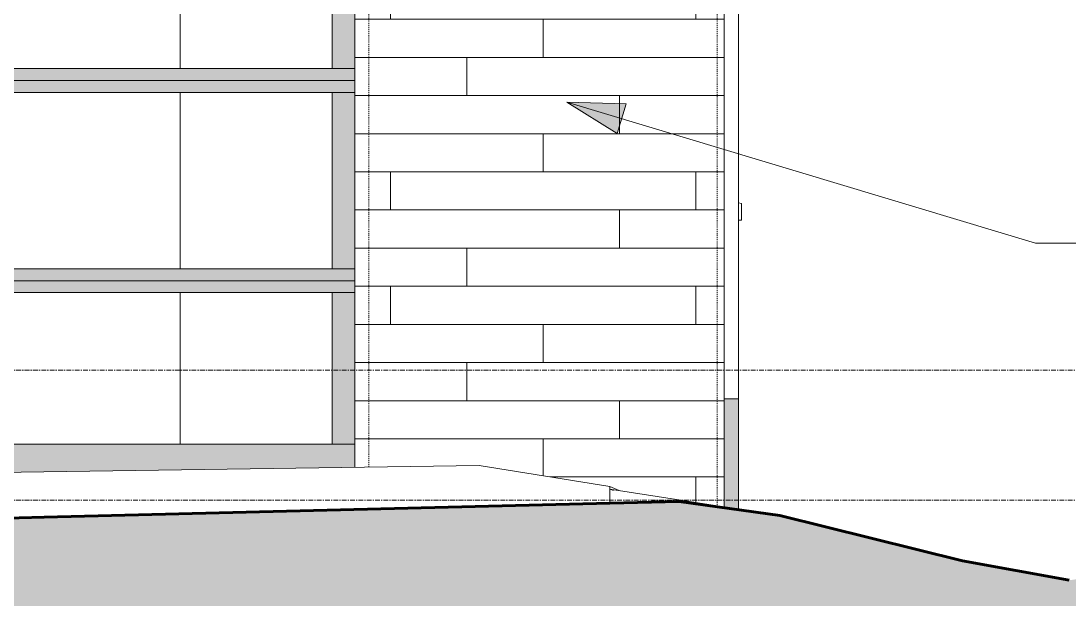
# Model space of a CAD drawing. Header units: inches. Extents: x -9021 to -6963, y -226 to 478.
# Drawn here: x -7189.9 to -7080, y 8 to 68.6 of the extents above; entities that cross this region are included whole.
import ezdxf

# ---------------------------------------------------------------- set-up
doc = ezdxf.new("R2010")
doc.units = ezdxf.units.IN
doc.header["$MEASUREMENT"] = 0
doc.linetypes.add('Dash 1_16_', pattern=[0.12499999999999999, 0.06249999999999999, -0.06249999999999999])
doc.linetypes.add('Grid Line 1_2_', pattern=[0.8749999999999999, 0.4999999999999999, -0.125, 0.125, -0.125])
for name, color, linetype, lineweight in [('A-DETL-1', 90, 'Dash 1_16_', 9), ('A-DOOR', 31, 'Continuous', 18), ('A-DOOR-1', 31, 'Continuous', 9), ('A-FLOR-LEVL-1', 51, 'Grid Line 1_2_', 9), ('A-GLAZ', 151, 'Continuous', 18), ('A-GLAZ-1', 151, 'Continuous', 9), ('A-WALL', 113, 'Continuous', 18), ('A-WALL-PATT-1', 111, 'Continuous', 9), ('C-TOPO', 7, 'Continuous', 9), ('C-TOPO-1', 7, 'Continuous', 60), ('G-ANNO-TEXT', 231, 'Continuous', 9), ('I-WALL', 2, 'Continuous', 18), ('S-FNDN', 32, 'Continuous', 18)]:
    doc.layers.add(name, color=color, linetype=linetype, lineweight=lineweight)

# ---------------------------------------------------------------- blocks, each defined once
blk = doc.blocks.new('Door-Sectional_Model3552_Comcl_Amarr - GARAGE-1873520-BUILDING ELEVATION - SOUTH _STREET_')
at = {"layer": 'A-DOOR'}
h = blk.add_hatch(color=256, dxfattribs=at)
h.paths.add_polyline_path([(8782.253379426043, 83.38232421875011), (8837.819381505433, 83.38232421875011), (8837.819381505433, 84.63232421875153), (8731.319381505433, 84.63232421875153), (8731.319381505433, 83.38232421875011), (8733.694381505442, 83.38232421875011)], flags=0)
h.paths.add_polyline_path([(8837.819381505433, 100.5073242187527), (8837.819381505433, 104.3823242187527), (8731.319381505433, 104.3823242187527), (8731.319381505433, 100.5073242187527), (8835.444381505444, 100.5073242187527)], flags=0)
h = blk.add_hatch(color=256, dxfattribs=at)
h.paths.add_polyline_path([(8733.647903653342, 84.63232421875153), (8733.647903653342, 100.5073242187527), (8731.319381505433, 100.5073242187527), (8731.319381505433, 84.63232421875153)], flags=0)
h.paths.add_polyline_path([(8837.819381505433, 84.63232421875153), (8837.819381505433, 100.5073242187527), (8835.444381505444, 100.5073242187527), (8835.444381505444, 84.63232421882086)], flags=0)
h = blk.add_hatch(color=256, dxfattribs=at)
h.paths.add_polyline_path([(8733.694381505444, 24.25732421875393), (8733.694381505444, 40.13232421875151), (8733.647903653344, 40.13232421875151), (8733.647903653344, 24.25732421875393)], flags=0)
h.paths.add_polyline_path([(8733.647903653344, 42.63232421875452), (8733.694381505444, 42.63232421875452), (8733.694381505444, 61.13232421875458), (8733.647903653344, 61.13232421875458)], flags=0)
h.paths.add_polyline_path([(8733.647903653344, 63.63232421875861), (8733.694381505444, 63.63232421875861), (8733.694381505444, 82.1323242187579), (8733.647903653344, 82.1323242187579), (8733.647903653344, 66.77742126569652)], flags=0)
h.paths.add_polyline_path([(8733.694381505444, 84.63232421875153), (8733.694381505444, 100.5073242187527), (8733.647903653344, 100.5073242187527), (8733.647903653344, 84.63232421875153)], flags=0)
for points in [[(8785.819381505427, 84.63232421875153), (8785.819381505427, 100.5073242187527), (8783.31938150543, 100.5073242187527), (8783.31938150543, 84.63232421875153)], [(8785.819381505427, 63.63232421875614), (8785.819381505427, 82.1323242187562), (8783.31938150543, 82.1323242187562), (8783.31938150543, 63.63232421875614)], [(8783.31938150543, 42.63232421875452), (8785.819381505427, 42.63232421875452), (8785.819381505427, 61.13232421875458), (8783.31938150543, 61.13232421875458), (8783.31938150543, 47.94267126569656)], [(8783.31938150543, 24.25732421875154), (8785.819381505427, 24.25732421875154), (8785.819381505427, 40.13232421875151), (8783.31938150543, 40.13232421875151), (8783.31938150543, 29.10792126569652)]]:
    blk.add_hatch(color=256, dxfattribs=at).paths.add_polyline_path(points, flags=0)
h = blk.add_hatch(color=256, dxfattribs=at)
h.paths.add_polyline_path([(8782.253379426043, 62.38232421875472), (8837.819381505433, 62.38232421875472), (8837.819381505433, 63.63232421875861), (8731.319381505433, 63.63232421875861), (8731.319381505433, 62.38232421875472), (8745.227379426044, 62.38232421875472)], flags=0)
h.paths.add_polyline_path([(8733.694381505442, 82.1323242187562), (8837.819381505433, 82.14384495608502), (8837.819381505433, 83.38232421875011), (8731.319381505433, 83.37080348142914), (8731.319381505433, 82.1323242187579)], flags=0)
h = blk.add_hatch(color=256, dxfattribs=at)
h.paths.add_polyline_path([(8837.819381505433, 63.63232421875861), (8837.819381505433, 82.1323242187579), (8835.444381505444, 82.1323242187579), (8835.444381505444, 63.63232421875861)], flags=0)
h.paths.add_polyline_path([(8733.647903653342, 63.63232421875861), (8733.647903653342, 82.1323242187579), (8731.319381505433, 82.1323242187579), (8731.319381505433, 63.63232421875861)], flags=0)
h = blk.add_hatch(color=256, dxfattribs=at)
h.paths.add_polyline_path([(8782.253379426043, 41.38232421875301), (8837.819381505433, 41.38232421875301), (8837.819381505433, 42.63232421875452), (8731.319381505433, 42.63232421875452), (8731.319381505433, 41.38232421875301), (8772.996879426044, 41.38232421875301)], flags=0)
h.paths.add_polyline_path([(8745.227379426044, 61.13232421875458), (8837.819381505433, 61.1438449560834), (8837.819381505433, 62.38232421875472), (8731.319381505433, 62.37080348142743), (8731.319381505433, 61.13232421875458), (8733.694381505442, 61.13232421875458)], flags=0)
h = blk.add_hatch(color=256, dxfattribs=at)
h.paths.add_polyline_path([(8731.319381505433, 42.63232421875452), (8733.647903653342, 42.63232421875452), (8733.647903653342, 61.13232421875458), (8731.319381505433, 61.13232421875458), (8731.319381505433, 55.57430201612675)], flags=0)
h.paths.add_polyline_path([(8837.819381505433, 42.63232421875452), (8837.819381505433, 61.13232421875458), (8835.444381505444, 61.13232421875458), (8835.444381505444, 42.63232421883484)], flags=0)
h = blk.add_hatch(color=256, dxfattribs=at)
h.paths.add_polyline_path([(8731.319381505433, 20.47347005208332), (8747.235050506893, 20.47347005208341), (8837.819381505433, 21.8078875165542), (8837.819381505433, 24.25732421875393), (8731.319381505433, 24.25732421875393), (8731.319381505433, 22.00000047683722)], flags=0)
h.paths.add_polyline_path([(8791.509879426045, 40.13232421875151), (8837.819381505433, 40.14384495608033), (8837.819381505433, 41.38232421875301), (8731.319381505433, 41.37080348142453), (8731.319381505433, 40.13232421875151), (8782.253379426043, 40.13232421875151)], flags=0)
h = blk.add_hatch(color=256, dxfattribs=at)
h.paths.add_polyline_path([(8837.819381505433, 24.25732421875393), (8837.819381505433, 40.13232421875151), (8835.444381505444, 40.13232421875151), (8835.444381505444, 24.25732421875393)], flags=0)
h.paths.add_polyline_path([(8733.647903653342, 24.25732421875393), (8733.647903653342, 40.13232421875151), (8731.319381505433, 40.13232421875151), (8731.319381505433, 24.25732421875393)], flags=0)
at = {"layer": 'A-DOOR-1'}
h = blk.add_hatch(dxfattribs=at)
h.set_pattern_fill('FP_27', color=256, style=0, pattern_type=2)
h.set_pattern_definition([(90, (8692.884, 83.382), (19.685, -1.205358612060782e-15), [24, 0, 0, 0])])
h.paths.add_polyline_path([(8783.31938150543, 84.63232421875153), (8783.31938150543, 100.5073242187527), (8733.694381505442, 100.5073242187527), (8733.694381505442, 84.63232421875153), (8782.253379426043, 84.63232421875153)], flags=0)
h.paths.add_polyline_path([(8835.444381505444, 84.63232421875153), (8835.444381505444, 100.5073242187527), (8785.819381505427, 100.5073242187527), (8785.819381505427, 84.63232421875153)], flags=0)
h = blk.add_hatch(dxfattribs=at)
h.set_pattern_fill('FP_28', color=256, style=0, pattern_type=2)
h.set_pattern_definition([(90, (8692.884, 62.382), (19.685, -1.205358612060782e-15), [24, 0, 0, 0])])
h.paths.add_polyline_path([(8835.444381505444, 63.63232421875614), (8835.444381505444, 82.1323242187562), (8785.819381505427, 82.1323242187562), (8785.819381505427, 63.63232421875614), (8819.279379426043, 63.63232421875614)], flags=0)
h.paths.add_polyline_path([(8745.227379426044, 63.63232421875614), (8783.31938150543, 63.63232421875614), (8783.31938150543, 82.1323242187562), (8733.694381505442, 82.1323242187562), (8733.694381505442, 63.63232421875614)], flags=0)
h = blk.add_hatch(dxfattribs=at)
h.set_pattern_fill('FP_29', color=256, style=0, pattern_type=2)
h.set_pattern_definition([(90, (8692.884, 41.382), (19.685, -1.205358612060782e-15), [24, 0, 0, 0])])
h.paths.add_polyline_path([(8791.509879426045, 42.63232421875452), (8835.444381505444, 42.63232421875452), (8835.444381505444, 61.13232421875458), (8785.819381505427, 61.13232421875458), (8785.819381505427, 42.63232421875452)], flags=0)
h.paths.add_polyline_path([(8745.227379426044, 42.63232421875452), (8783.31938150543, 42.63232421875452), (8783.31938150543, 61.13232421875458), (8733.694381505442, 61.13232421875458), (8733.694381505442, 42.63232421875452)], flags=0)
h = blk.add_hatch(dxfattribs=at)
h.set_pattern_fill('FP_30', color=256, style=0, pattern_type=2)
h.set_pattern_definition([(90, (8692.884, 20.382), (19.685, -1.205358612060782e-15), [24, 0, 0, 0])])
h.paths.add_polyline_path([(8805.248982916282, 24.25732421875154), (8835.444381505444, 24.25732421875154), (8835.444381505444, 40.13232421875151), (8785.819381505427, 40.13232421875151), (8785.819381505427, 24.25732421875154)], flags=0)
h.paths.add_polyline_path([(8761.544431078994, 24.25732421875154), (8783.31938150543, 24.25732421875154), (8783.31938150543, 40.13232421875151), (8733.694381505442, 40.13232421875151), (8733.694381505442, 24.25732421875154), (8745.227379426044, 24.25732421875154)], flags=0)
at = {"layer": 'A-DOOR'}
for p, q in [((8733.647903653342, 100.5073242187543), (8731.319381505427, 100.5073242187543)), ((8731.319381505427, 100.5073242187543), (8837.819381505427, 100.5073242187543)), ((8733.647903653342, 84.63232421875382), (8733.647903653342, 100.5073242187543)), ((8733.694381505442, 100.5073242187526), (8733.694381505442, 84.63232421875144)), ((8783.319381505427, 100.507324218755), (8785.819381505427, 100.507324218755)), ((8783.319381505427, 84.63232421875364), (8783.319381505427, 100.507324218755)), ((8785.819381505427, 84.63232421875364), (8785.819381505427, 100.507324218755)), ((8835.44438150543, 100.507324218754), (8835.44438150543, 84.63232421875382)), ((8837.819381505427, 100.507324218754), (8835.44438150543, 100.507324218754)), ((8731.319381505427, 84.63232421875382), (8733.647903653342, 84.63232421875382)), ((8837.819381505427, 84.63232421875382), (8731.319381505427, 84.63232421875382)), ((8785.819381505427, 84.63232421875364), (8783.319381505427, 84.63232421875364)), ((8835.44438150543, 84.63232421875382), (8837.819381505427, 84.63232421875382)), ((8731.319381505427, 83.38232421874996), (8837.819381505427, 83.38232421874996)), ((8837.819381505427, 83.38232421875624), (8731.319381505427, 83.38232421875624)), ((8733.647903653342, 82.13232421875777), (8731.319381505427, 82.13232421875777)), ((8731.319381505427, 82.13232421875777), (8837.819381505427, 82.13232421875777)), ((8733.647903653342, 63.63232421875848), (8733.647903653342, 82.13232421875777)), ((8733.694381505442, 82.13232421875608), (8733.694381505442, 63.63232421875608)), ((8783.319381505427, 82.13232421875847), (8785.819381505427, 82.13232421875847)), ((8783.319381505427, 63.6323242187583), (8783.319381505427, 82.13232421875847)), ((8785.819381505427, 63.6323242187583), (8785.819381505427, 82.13232421875847)), ((8835.44438150543, 82.13232421875739), (8835.44438150543, 63.63232421875848)), ((8837.819381505427, 82.13232421875739), (8835.44438150543, 82.13232421875739)), ((8731.319381505427, 63.63232421875848), (8733.647903653342, 63.63232421875848)), ((8837.819381505427, 63.63232421875847), (8731.319381505427, 63.63232421875847)), ((8785.819381505427, 63.6323242187583), (8783.319381505427, 63.6323242187583)), ((8835.44438150543, 63.63232421875848), (8837.819381505427, 63.63232421875848)), ((8731.319381505427, 62.38232421875461), (8837.819381505427, 62.38232421875461)), ((8837.819381505427, 62.38232421875461), (8731.319381505427, 62.38232421875461)), ((8733.647903653342, 61.13232421875614), (8731.319381505427, 61.13232421875614)), ((8731.319381505427, 61.13232421875614), (8837.819381505427, 61.13232421875614)), ((8733.647903653342, 42.63232421875684), (8733.647903653342, 61.13232421875614)), ((8733.694381505442, 61.13232421875445), (8733.694381505442, 42.63232421875445)), ((8783.319381505427, 61.13232421875684), (8785.819381505427, 61.13232421875684)), ((8783.319381505427, 42.63232421875666), (8783.319381505427, 61.13232421875684)), ((8785.819381505427, 42.63232421875666), (8785.819381505427, 61.13232421875684)), ((8835.44438150543, 61.13232421875575), (8835.44438150543, 42.63232421875684)), ((8837.819381505427, 61.13232421875575), (8835.44438150543, 61.13232421875575)), ((8731.319381505427, 42.63232421875684), (8733.647903653342, 42.63232421875684)), ((8837.819381505427, 42.63232421875684), (8731.319381505427, 42.63232421875684)), ((8785.819381505427, 42.63232421875666), (8783.319381505427, 42.63232421875666)), ((8835.44438150543, 42.63232421875684), (8837.819381505427, 42.63232421875684)), ((8731.319381505427, 41.38232421875297), (8837.819381505427, 41.38232421875297)), ((8837.819381505427, 41.38232421875161), (8731.319381505427, 41.38232421875161)), ((8733.647903653342, 40.13232421875314), (8731.319381505427, 40.13232421875314)), ((8731.319381505427, 40.13232421875314), (8837.819381505427, 40.13232421875314)), ((8733.647903653342, 24.25732421875384), (8733.647903653342, 40.13232421875314)), ((8733.694381505442, 40.13232421875145), (8733.694381505442, 24.25732421875145)), ((8783.319381505427, 40.13232421875383), (8785.819381505427, 40.13232421875383)), ((8783.319381505427, 24.25732421875366), (8783.319381505427, 40.13232421875383)), ((8785.819381505427, 24.25732421875366), (8785.819381505427, 40.13232421875383)), ((8835.44438150543, 40.13232421875274), (8835.44438150543, 24.25732421875384)), ((8837.819381505427, 40.13232421875274), (8835.44438150543, 40.13232421875274)), ((8731.319381505427, 24.25732421875383), (8733.647903653342, 24.25732421875383)), ((8837.819381505427, 24.25732421875384), (8731.319381505427, 24.25732421875384)), ((8785.819381505427, 24.25732421875366), (8783.319381505427, 24.25732421875366)), ((8835.44438150543, 24.25732421875383), (8837.819381505427, 24.25732421875383))]:
    blk.add_line(p, q, dxfattribs=at)
blk = doc.blocks.new('Window-Casement-Andersen-A_Series - 35-1_4_ x 35-1_4_-2097275-BUILDING ELEVATION - SOUTH _STREET_')
at = {"layer": 'A-GLAZ-1'}
for p, q in [((8878.381881505456, 49.50000000000108), (8878.069381505447, 49.55510218147425)), ((8878.381881505456, 47.74999999999979), (8878.381881505456, 49.50000000000108)), ((8878.069381505447, 47.74999999999979), (8878.381881505456, 47.74999999999979))]:
    blk.add_line(p, q, dxfattribs=at)

msp = doc.modelspace()

# ---------------------------------------------------------------- hatches: boundary and pattern name
at = {"layer": 'A-WALL'}
msp.add_hatch(color=256, dxfattribs=at).paths.add_polyline_path([(-7114.677509242087, 17.43744350435037), (-7114.677509242099, 28.99999999999656), (-7116.177509242105, 28.99999999999656), (-7116.177509242105, 17.67103339717996)], flags=0)
at = {"layer": 'A-WALL-PATT-1'}
h = msp.add_hatch(dxfattribs=at)
h.set_pattern_fill('FP_20', color=256, style=0, pattern_type=2)
h.set_pattern_definition([(0, (-7295.177890747549, 32.8), (0, 4), []), (90, (-7295.177890747549, 32.8), (-7.999999999999999, 8), [4, -28]), (90, (-7279.177890747549, 36.8), (-7.999999999999999, 8), [4, -28])])
h.paths.add_polyline_path([(-7116.177509242105, 17.67103339717996), (-7116.177509242105, 104.3823242187528), (-7154.927509242116, 104.3823242187528), (-7154.927509242116, 21.80788751655421), (-7141.886295044365, 22.00000047683724), (-7128.177509242105, 19.79340362548836), (-7127.213479009441, 19.38962739397394), (-7116.17755480999, 17.6710404933116)], flags=0)
at = {"layer": 'C-TOPO'}
for points in [[(-7128.177509242105, -196.9090787343035), (-7128.177509242105, 18.05146553621492), (-7231.202459668553, 15.48589791519941), (-7276.069620186558, 14.60081315650996), (-7279.08575793499, 15.13727735508613), (-7281.920903661578, 14.94792005831633), (-7324.309686831079, 15.70311335732648), (-7357.395918585747, 15.72209322075119), (-7368.927509242107, 15.2722362423147), (-7368.927509242107, -196.9090787343035), (-7153.86864071114, -196.9090787343035)], [(-7128.177509242105, -196.9090787343035), (-7062.389511321504, -196.9090787343035), (-7062.389511321504, 12), (-7065.505905946617, 11.99990982714036), (-7080.02857295483, 9.969771086430738), (-7091.186979521128, 12.00007979992321), (-7110.338759595121, 16.76178479432604), (-7120.895149969978, 18.23281369581923), (-7128.177509242105, 18.05146553621492), (-7128.177509242105, -121.5700787343035)]]:
    msp.add_hatch(color=256, dxfattribs=at).paths.add_polyline_path(points, flags=0)
at = {"layer": 'G-ANNO-TEXT'}
msp.add_hatch(color=256, dxfattribs=at).paths.add_polyline_path([(-7132.67702684406, 60.1070472763308), (-7127.394267415344, 56.83945848206714), (-7126.468228579579, 59.91861208573494)], flags=0)

# ---------------------------------------------------------------- linework, layer by layer
at = {"layer": 'A-DETL-1'}
for p, q in [((-7153.427509242116, 104.3823242187527), (-7153.427509242116, 21.82998434251335)), ((-7116.927509242107, 104.3823242187526), (-7116.927509242107, 17.78782834359331))]:
    msp.add_line(p, q, dxfattribs=at)
at = {"layer": 'A-FLOR-LEVL-1'}
for p, q in [((-7014.028920662904, 32), (-7703.149673060239, 32)), ((-7014.028920662904, 18.37499999999999), (-7703.149673060239, 18.37499999999999))]:
    msp.add_line(p, q, dxfattribs=at)
at = {"layer": 'A-WALL'}
msp.add_line((-7114.677509242088, 28.99999999999648), (-7114.677509242088, 17.43744350435028), dxfattribs=at)
at = {"layer": 'C-TOPO'}
for p, q in [((-7269.86017199749, 20.11478948593148), (-7141.886295044365, 22.00000047683724)), ((-7128.17755480999, 19.79340362548836), (-7141.886295044365, 22.00000047683724)), ((-7128.17755480999, 19.53975963592537), (-7128.17755480999, 19.79340362548836)), ((-7127.213479009441, 19.38962739397402), (-7128.17755480999, 19.79340362548836)), ((-7128.17755480999, 19.53975963592537), (-7128.17755480999, 19.79340362548836)), ((-7128.17755480999, 19.53975963592537), (-7128.17755480999, 18.05146553621492)), ((-7127.781812952833, 19.3794085564223), (-7128.17755480999, 19.53975963592537)), ((-7128.17755480999, 19.53975963592537), (-7110.33868762249, 16.76177358627328)), ((-7128.17755480999, 19.53975963592537), (-7128.17755480999, 18.05146553621492)), ((-7187.49786730999, 16.57424640655526), (-7128.17755480999, 18.05146408081063)), ((-7120.895084106865, 18.23281288146981), (-7128.17755480999, 18.05146408081063)), ((-7120.895084106865, 18.23281288146981), (-7110.33868762249, 16.76177358627328)), ((-7187.49786730999, 16.57424640655526), (-7231.202945434992, 15.48590326309212)), ((-7091.186588013115, 12), (-7110.33868762249, 16.76177358627328)), ((-7080.028873169365, 9.969765186309898), (-7091.186588013115, 12))]:
    msp.add_line(p, q, dxfattribs=at)
at = {"layer": 'C-TOPO-1'}
for p, q in [((-7187.497907831266, 16.57424576317807), (-7128.177509242107, 18.05146553621484)), ((-7128.177509242107, 18.05146553621485), (-7120.895149969983, 18.23281369581918)), ((-7120.895084106869, 18.23280451790409), (-7110.338558061934, 16.7617702241639)), ((-7231.202459668555, 15.48589791519935), (-7187.497907831266, 16.57424576317807)), ((-7110.338558061934, 16.7617702241639), (-7091.186658564839, 12)), ((-7091.186588013115, 11.99998716301797), (-7080.028873169367, 9.969825710875346))]:
    msp.add_line(p, q, dxfattribs=at)
at = {"layer": 'G-ANNO-TEXT'}
for p, q in [((-7132.67702684406, 60.1070472763308), (-7127.394267415344, 56.83945848206714)), ((-7126.468228579579, 59.91861208573494), (-7132.67702684406, 60.1070472763308)), ((-7132.67702684406, 60.1070472763308), (-7083.55069483761, 45.33256793807934)), ((-7127.394267415344, 56.83945848206714), (-7126.468228579579, 59.91861208573494)), ((-7083.55069483761, 45.33256793807934), (-7062.370924423285, 45.33256793807933))]:
    msp.add_line(p, q, dxfattribs=at)
at = {"layer": 'I-WALL'}
for p, q in [((-7114.677509242101, 133.8749999999998), (-7114.677509242101, 28.99999999999647)), ((-7114.677509242101, 28.99999999999647), (-7116.177509242107, 28.99999999999647))]:
    msp.add_line(p, q, dxfattribs=at)
at = {"layer": 'S-FNDN'}
for p, q in [((-7154.927509242121, 104.3823242187526), (-7154.927509242121, 21.80788751655411)), ((-7116.177509242107, 17.67103339717981), (-7116.177509242107, 104.3823242187526))]:
    msp.add_line(p, q, dxfattribs=at)

# ---------------------------------------------------------------- block references
at = {"layer": 'A-DOOR'}
msp.add_blockref('Door-Sectional_Model3552_Comcl_Amarr - GARAGE-1873520-BUILDING ELEVATION - SOUTH _STREET_', (-15992.74689074755, 0), dxfattribs=at)
at = {"layer": 'A-GLAZ'}
msp.add_blockref('Window-Casement-Andersen-A_Series - 35-1_4_ x 35-1_4_-2097275-BUILDING ELEVATION - SOUTH _STREET_', (-15992.74689074755, 0), dxfattribs=at)

doc.saveas('drawing.dxf')
